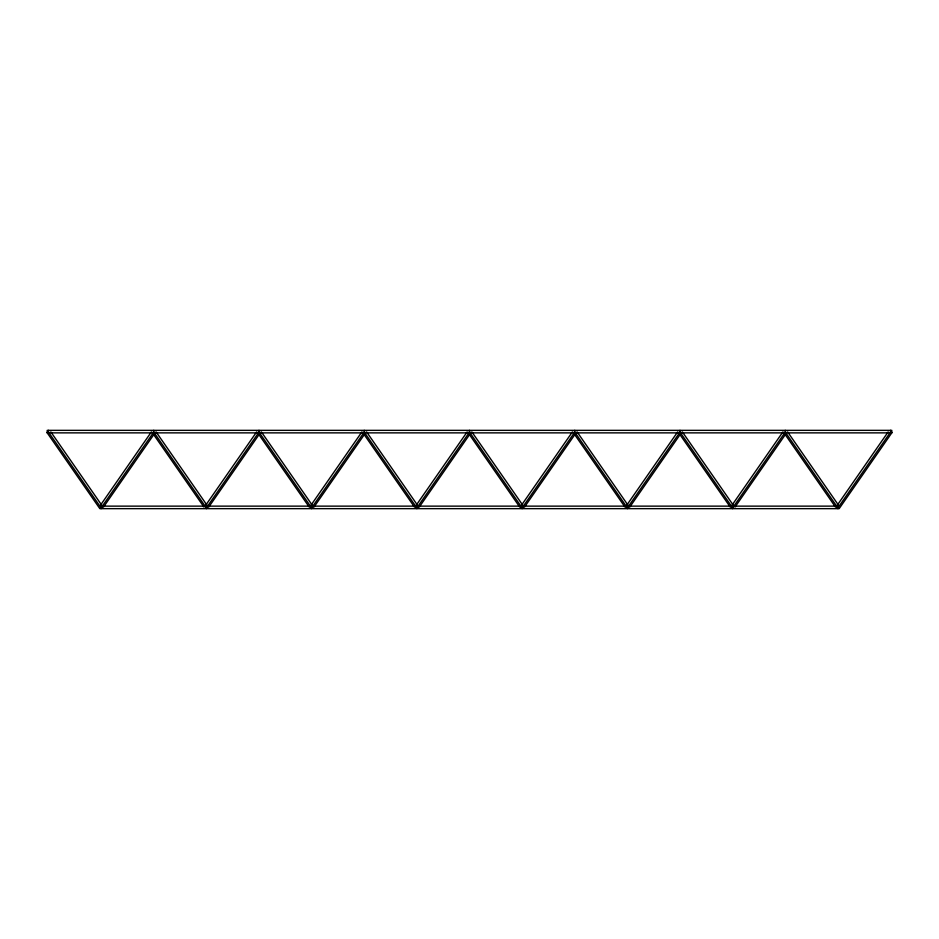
<?xml version="1.0" encoding="UTF-8"?>
<svg xmlns="http://www.w3.org/2000/svg" width="939" height="939" viewBox="0 0 939 939"><rect width="100%" height="100%" fill="white"/><g stroke="black" fill="none" stroke-linecap="round" stroke-linejoin="round"><path stroke-width="1.41" d="M100.414 505.299L151.367 431.928M100.849 508.281L153.48 432.492M103.478 507.072L154.43 433.701M205.664 505.299L256.629 431.928M258.73 432.492L206.111 508.281L207.895 508.281L206.615 506.508M208.728 507.072L259.68 433.701M310.926 505.299L361.879 431.928M311.361 508.281L363.992 432.492M313.978 507.072L364.942 433.701M416.177 505.299L467.129 431.928M416.611 508.281L469.242 432.492M419.24 507.072L470.193 433.701M521.427 505.299L572.391 431.928M521.873 508.281L574.504 432.492M524.49 507.072L575.454 433.701M626.689 505.299L677.641 431.928M627.123 508.281L679.754 432.492M629.752 507.072L680.705 433.701M731.939 505.299L782.903 431.928M732.385 508.281L785.004 432.492M735.002 507.072L785.955 433.701M837.201 505.299L888.153 431.928M837.635 508.281L890.266 432.492L892.05 432.492L839.419 508.281L836.367 508.281L837.635 506.508M311.361 506.508L310.093 508.281L313.145 508.281L311.877 506.508M416.611 506.508L415.343 508.281L418.407 508.281L417.127 506.508M521.873 506.508L520.593 508.281L523.657 508.281L522.389 506.508M627.123 506.508L625.855 508.281L628.907 508.281L627.639 506.508M732.385 506.508L731.105 508.281L732.889 508.281L680.27 432.492M152.2 432.492L155.264 432.492M257.462 432.492L260.526 432.492M362.712 432.492L365.776 432.492M467.974 432.492L471.026 432.492M573.224 432.492L576.288 432.492M678.474 432.492L681.538 432.492M783.736 432.492L786.8 432.492M204.902 506.133L101.107 506.133L101.107 508.656M207.824 506.133L308.696 506.133M313.074 506.133L413.946 506.133M418.336 506.133L520.664 506.133M525.054 506.133L625.926 506.133M630.304 506.133L731.176 506.133M734.098 506.133L837.893 506.133L837.893 508.656M99.839 508.656L839.161 508.656M101.365 506.508L102.633 508.281L99.581 508.281L46.95 432.492L48.734 432.492L101.365 508.281M787.633 431.928L838.586 505.299M785.52 432.492L838.151 508.281M784.57 433.701L835.522 507.072M682.371 431.928L733.336 505.299M679.32 433.701L730.272 507.072M577.121 431.928L628.074 505.299M575.008 432.492L627.639 508.281M574.058 433.701L625.022 507.072M471.871 431.928L522.823 505.299M469.758 432.492L522.389 508.281M468.807 433.701L519.76 507.072M366.609 431.928L417.573 505.299M364.496 432.492L417.127 508.281M363.546 433.701L414.51 507.072M261.359 431.928L312.311 505.299M259.246 432.492L311.877 508.281M258.295 433.701L309.248 507.072M156.097 431.928L207.061 505.299M153.996 432.492L206.615 508.281M153.045 433.701L203.998 507.072M50.847 431.928L101.799 505.299M891.78 432.867L891.78 430.344L47.22 430.344L47.22 432.867M890.524 430.344L890.524 432.867L48.476 432.867L48.476 430.344M785.262 430.344L785.262 432.867M732.643 506.133L732.643 508.656M680.012 430.344L680.012 432.867M627.381 506.133L627.381 508.656M574.75 430.344L574.75 432.867M522.131 506.133L522.131 508.656M469.5 430.344L469.5 432.867M416.869 506.133L416.869 508.656M364.25 430.344L364.25 432.867M311.619 506.133L311.619 508.656M258.988 430.344L258.988 432.867M206.357 506.133L206.357 508.656M153.738 430.344L153.738 432.867"/></g></svg>
